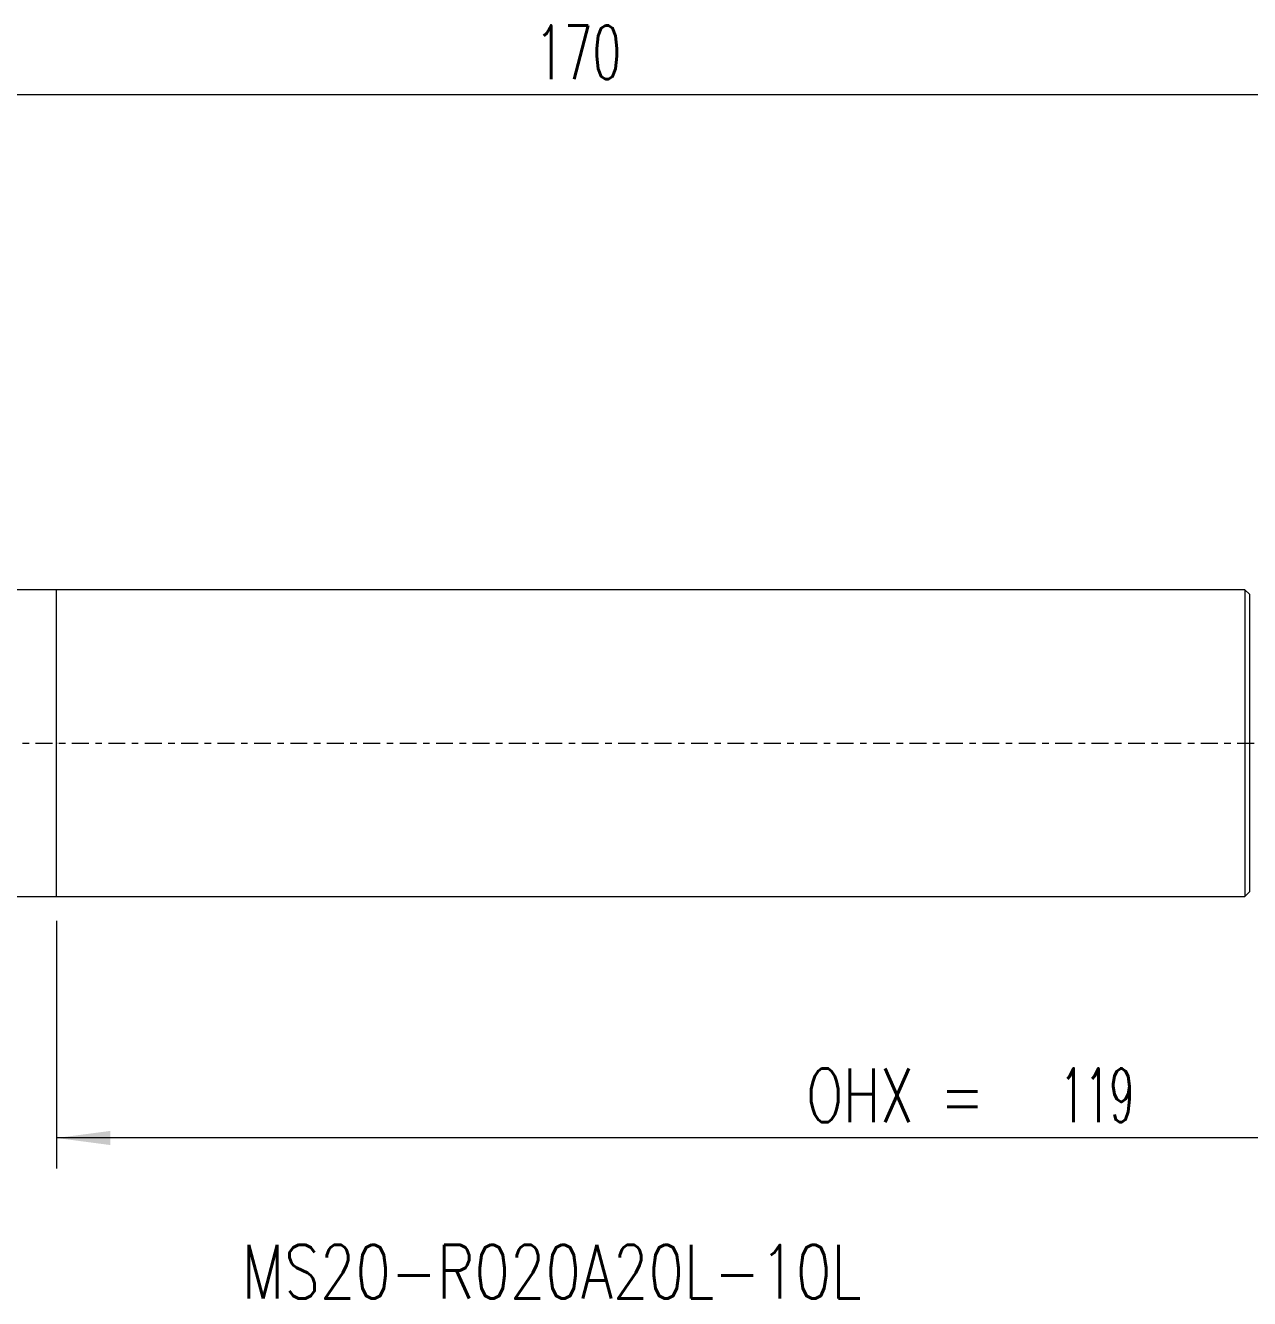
# Model space of a CAD drawing. Header units: millimetres. Extents: x -22 to 182, y -36 to 47.
# Drawn here: x 49 to 128.8, y -36.2 to 46.8 of the extents above; entities that cross this region are included whole.
import ezdxf

# ---------------------------------------------------------------- set-up
doc = ezdxf.new("R2010")
doc.units = ezdxf.units.MM
doc.linetypes.add('CENTER', pattern=[47.5, 22, -8.5, 8.5, -8.5])
for name, color, linetype in [('1', 4, 'Continuous'), ('SK1', 4, 'Continuous'), ('SK2', 7, 'Continuous'), ('SK4', 2, 'CENTER'), ('SK6', 5, 'Continuous')]:
    doc.layers.add(name, color=color, linetype=linetype)
doc.styles.add('iso_b_vert', font='simplex.shx')
doc.dimstyles.get("Standard").update_dxf_attribs({"dimtxt": 0.18, "dimasz": 0.18, "dimexe": 0.18, "dimexo": 0.0625, "dimgap": 0.09, "dimtad": 1, "dimzin": 0, "dimdsep": 52, "dimtxsty": 'Standard', "dimcen": 0.09, "dimadec": 0, "dimazin": 0, "dimtfac": 1, "dimtdec": 4, "dimtofl": 0, "dimtmove": 0, "dimatfit": 3, "dimfxl": 1, "dimtolj": 1, "dimtzin": 0, "dimarcsym": 0})

# ---------------------------------------------------------------- blocks, each defined once
blk = doc.blocks.new('_U2')
at = {"layer": 'SK2', "lineweight": 13}
for p, q in [((51, -11.58425), (51, -27.75)), ((170, -11.5875), (170, -27.75)), ((170, -25.75), (51, -25.75))]:
    blk.add_line(p, q, dxfattribs=at)
at = {"layer": 'SK2', "lineweight": 18}
for points in [[(51, -25.75), (54.499998, -25.289216), (54.500002, -26.210784)], [(170, -25.75), (166.500002, -26.210784), (166.499998, -25.289216)]]:
    blk.add_solid(points, dxfattribs=at)
at = {"layer": 'SK2', "lineweight": 18, "char_height": 3.5, "attachment_point": 7, "line_spacing_factor": 1.084337, "style": 'iso_b_vert'}
for s, insert in [('\\W0.7298;OHX =', (99.891635, -24.717366)), ('\\W0.5391;119', (116.4327, -24.717366))]:
    blk.add_mtext(s, dxfattribs=dict(at, insert=insert))

msp = doc.modelspace()

# ---------------------------------------------------------------- linework, layer by layer
at = {"layer": '1', "lineweight": 18}
for p, q in [((51, -9.997), (51, 9.997)), ((128.5, 9.997), (51, 9.997)), ((128.5, 9.997), (128.5, -9.997)), ((128.8, 9.697), (128.5, 9.997)), ((128.8, 9.697), (128.8, -9.697)), ((128.5, -9.997), (128.8, -9.697)), ((51, -9.997), (128.5, -9.997))]:
    msp.add_line(p, q, dxfattribs=at)
msp.add_point((51, 0), dxfattribs=at)
at = {"layer": 'SK1', "lineweight": 18}
for p, q in [((51, 9.997), (1, 9.997)), ((51, -9.997), (51, 9.997)), ((1, -9.997), (51, -9.997))]:
    msp.add_line(p, q, dxfattribs=at)
at = {"layer": 'SK2', "lineweight": 18}
msp.add_line((170, 42.25), (0, 42.25), dxfattribs=at)
at = {"layer": 'SK4', "lineweight": 18, "ltscale": 0.05}
msp.add_line((-5, 0), (175, 0), dxfattribs=at)

# ---------------------------------------------------------------- texts
at = {"layer": 'SK2', "lineweight": 18, "insert": (82.225, 43.283), "char_height": 3.5, "attachment_point": 7, "line_spacing_factor": 1.084337, "style": 'iso_b_vert'}
msp.add_mtext('\\W0.6217;170', dxfattribs=at)
at = {"layer": 'SK6', "lineweight": 18, "insert": (63.07, -36.217), "char_height": 3.5, "attachment_point": 7, "line_spacing_factor": 1.084337, "style": 'iso_b_vert'}
msp.add_mtext('\\W0.7722;MS20-R020A20L-10L', dxfattribs=at)

# ---------------------------------------------------------------- dimensions: what is measured, and where the dimension line sits
at = {"layer": 'SK2', "lineweight": 18}
dim = msp.add_linear_dim(base=(51, -25.75), p1=(170, -10), p2=(51, -9.997), dimstyle='Standard', override={"dimtxt": 3.5, "dimasz": 3.5, "dimexe": 2, "dimexo": 1.5875, "dimgap": 1.75, "dimtad": 1, "dimtih": 1, "dimtoh": 0, "dimdec": 2, "dimlfac": 1, "dimzin": 8, "dimdsep": 46, "dimlunit": 2, "dimpost": '<>', "dimtxsty": 'iso_b_vert', "dimsah": 1, "dimse1": 0, "dimse2": 0, "dimsd1": 0, "dimsd2": 0, "dimclrd": 2, "dimclre": 2, "dimclrt": 2, "dimtol": 0, "dimtm": -0.1, "dimtfac": 1, "dimtdec": 2, "dimtofl": 1, "dimtmove": 0, "dimtzin": 8, "dimlwd": 13, "dimlwe": 13}, dxfattribs=at)
dim.commit()
dim.dimension.update_dxf_attribs({"geometry": '_U2', "text_midpoint": (110.5, -25.75)})

doc.saveas('drawing.dxf')
